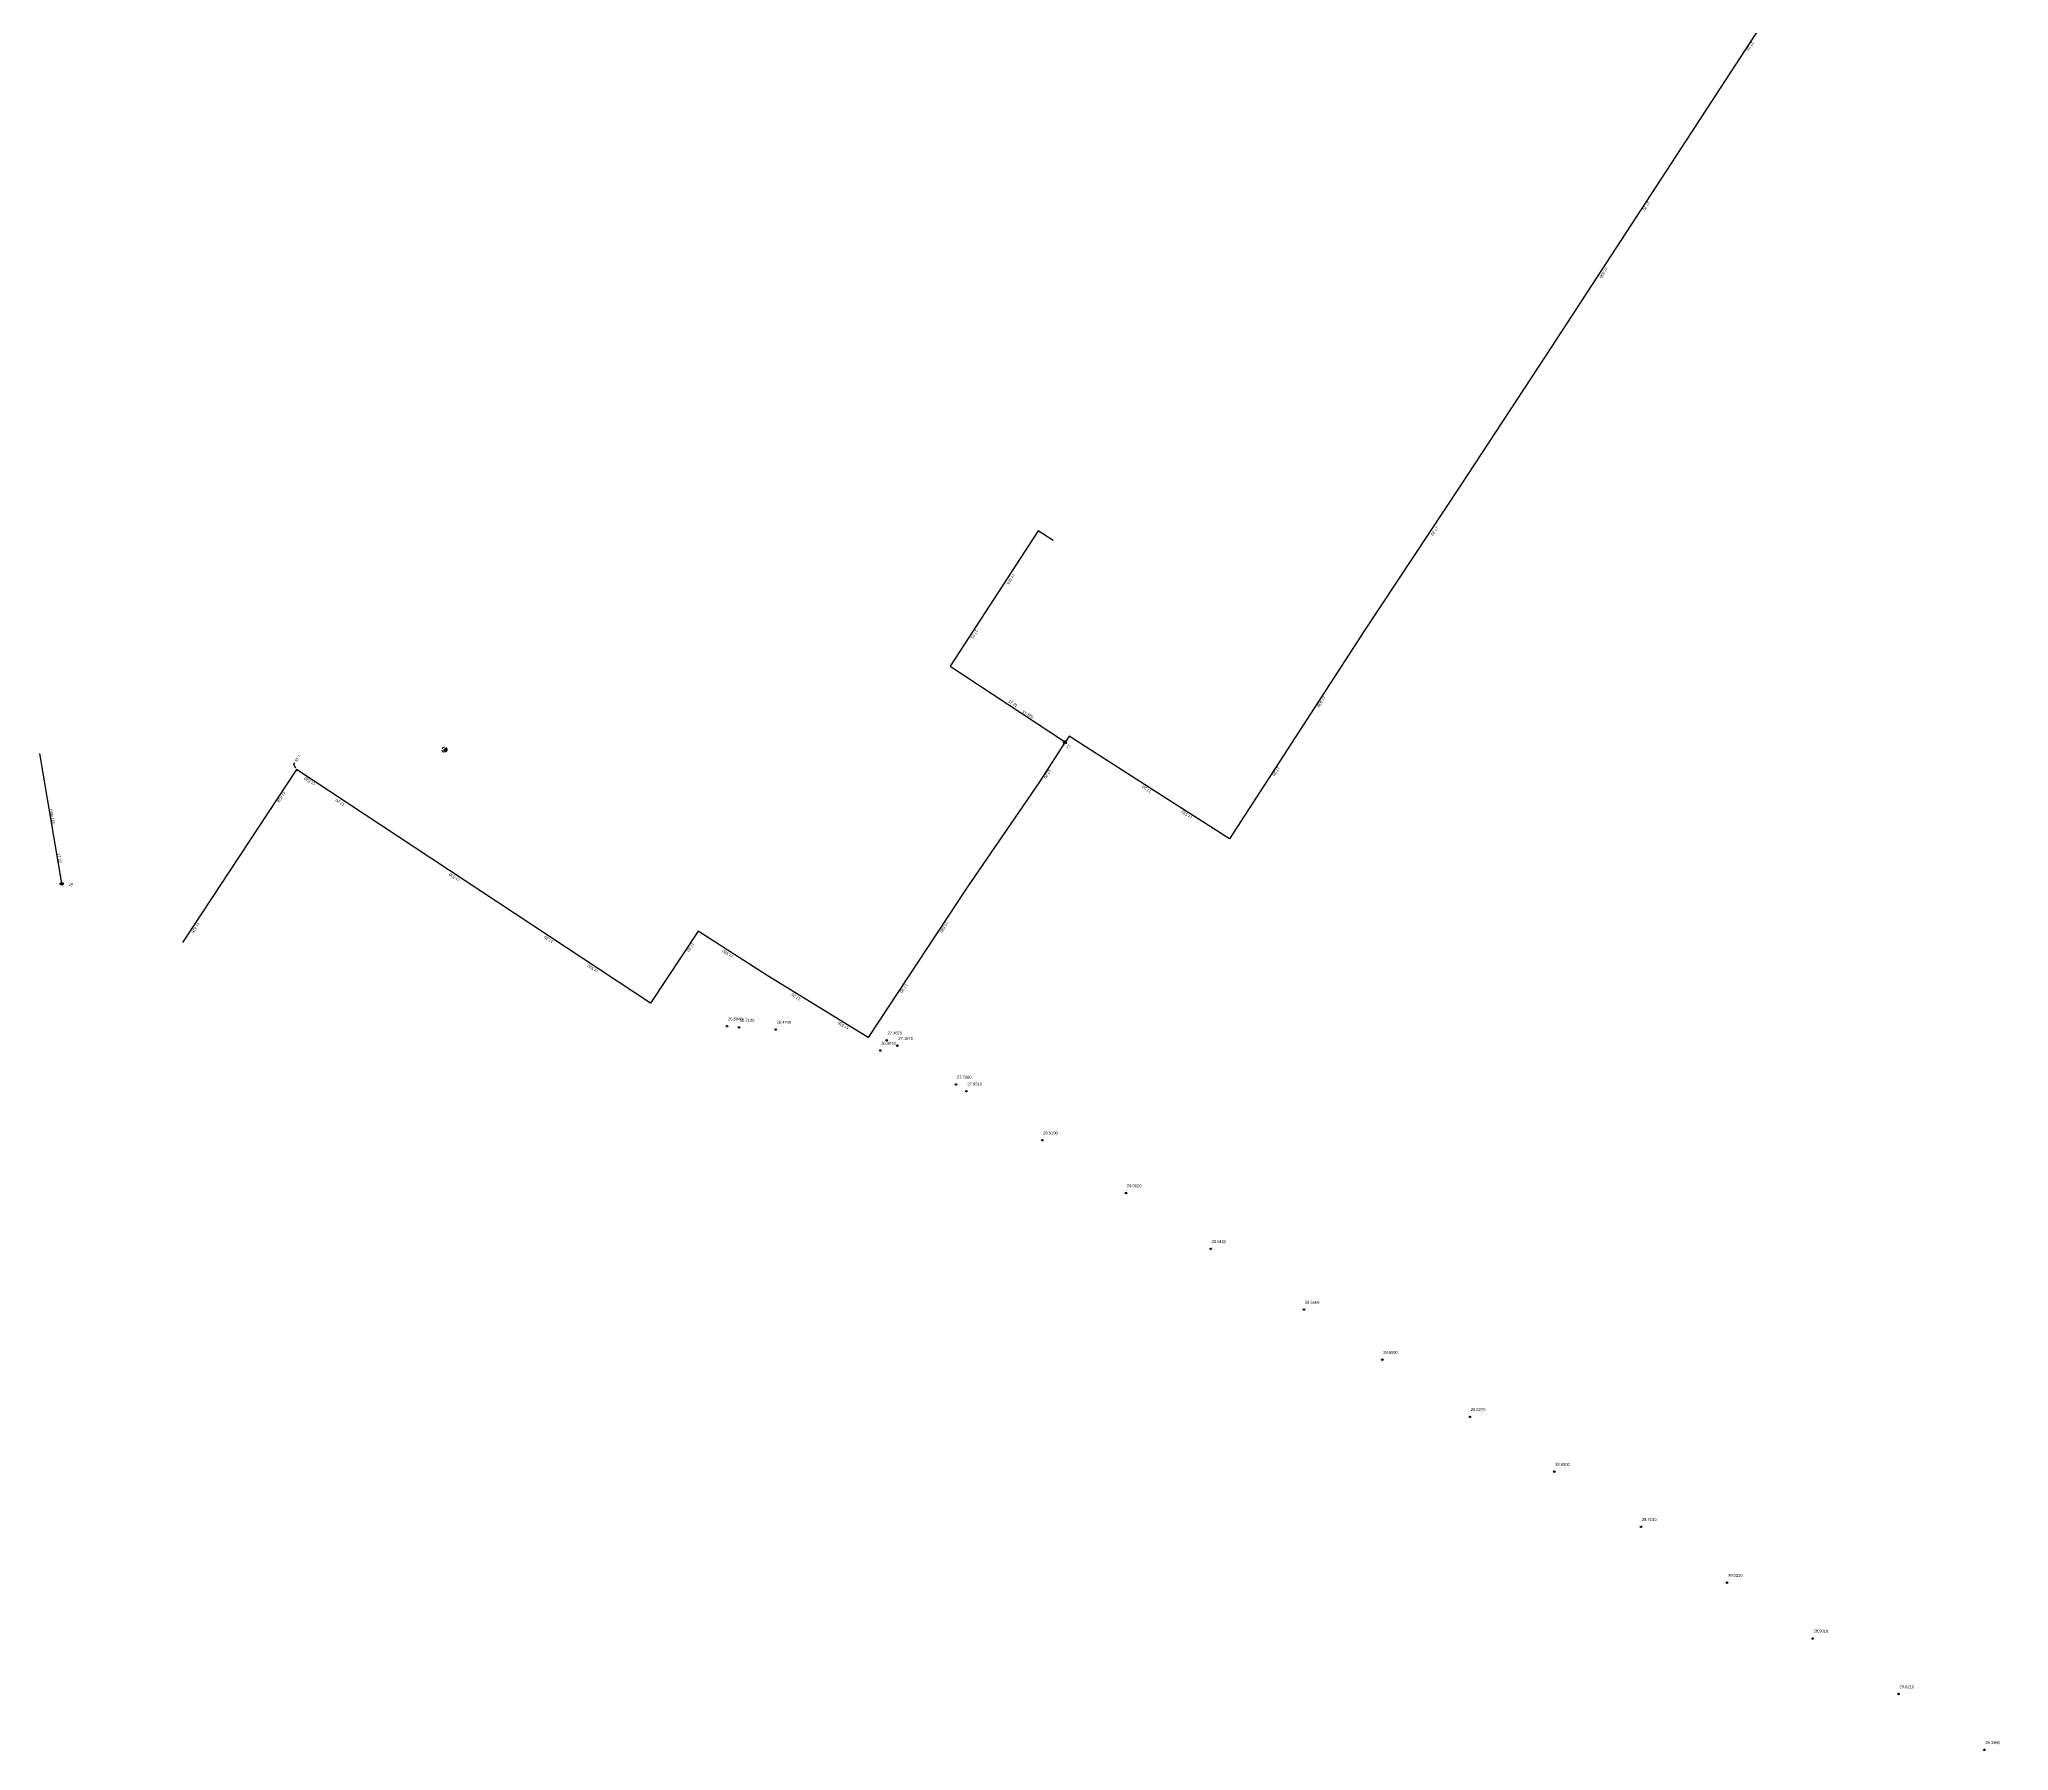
# Model space of a CAD drawing. Header units: millimetres. Extents: x 3214760 to 3224023, y 538957 to 542465.
# Drawn here: x 3221974 to 3222649, y 540356 to 540942 of the extents above; entities that cross this region are included whole.
import ezdxf
from ezdxf import colors
from ezdxf.entities.mleader import LeaderData, LeaderLine
from ezdxf.enums import TextEntityAlignment as Align
from ezdxf.math import Vec2, Vec3

# ---------------------------------------------------------------- set-up
doc = ezdxf.new("R2010")
doc.units = ezdxf.units.MM
doc.header["$PDMODE"] = 35
doc.header["$PDSIZE"] = 0.2
doc.linetypes.add('g5_02x1', pattern=[1.5, 1, -0.5])
for name, color, linetype in [('07_Объекты электропередачи', 7, 'Continuous'), ('61_Отметки высоты поверхности', 7, 'Continuous'), ('_ВХП_колодцы', 7, 'Continuous'), ('_Осветленная вода_Колодцы', 30, 'Continuous'), ('_Осветленная вода_Номер_труб', 7, 'Continuous'), ('_Осветленная вода_Подземка', 7, 'Continuous')]:
    doc.layers.add(name, color=color, linetype=linetype)
doc.layers.add('_Осветленная вода_Номер участка', color=7, linetype='Continuous', lineweight=9)
doc.layers.add('_Осветленная вода_Точки', color=7, linetype='Continuous', lineweight=9)
doc.styles.add('LIKE11', font='bm431.shx')
doc.styles.add('LIKE32', font='peteri.shx')
doc.styles.add('Line_GUGK', font='bm431.ttf')
doc.styles.add('Высотная отметка', font='', dxfattribs={"height": 0.2})
doc.styles.get('Высотная отметка').set_extended_font_data('MS Shell Dlg 2')
doc.linetypes.add('g5_122_vpr', pattern='A,1,-1,1.5,-0.4,["Впр",Line_GUGK,S=1,R=0,X=0,Y=-0.5],-3.2,1.5,-1,4,-1,4,-1,3', length=22.6)

# ---------------------------------------------------------------- blocks, each defined once
blk = doc.blocks.new('g5_117v')
h = blk.add_hatch(color=255)
h.paths.add_polyline_path([(-0.46, 0.04), (0.46, 0.04, 0.921954)])
h.paths.add_polyline_path([(0.46, -0.04), (-0.46, -0.04, 0.921954)])
at = {"color": 0}
blk.add_line((-0.5, 0), (0.5, 0), dxfattribs=at)
blk.add_circle((0, 0), 0.5, dxfattribs=at)
blk = doc.blocks.new('g5_108a')
h = blk.add_hatch(color=255)
edge = h.paths.add_edge_path()
edge.add_arc((0, 0), 0.212, 0, 360)
edge = h.paths.add_edge_path(flags=16)
edge.add_arc((0, 0), 0.0975, 0, 360)
h = blk.add_hatch(color=0)
edge = h.paths.add_edge_path()
edge.add_arc((0, 0), 0.06, 0, 360)
at = {"color": 0}
for radius in [0.25, 0.06]:
    blk.add_circle((0, 0), radius, dxfattribs=at)
blk = doc.blocks.new('g5_117')
h = blk.add_hatch(color=255)
h.paths.add_polyline_path([(-0.3, 0.35), (0.35, -0.3, 0.177899), (0.46, 0, 0.639215)])
h.paths.add_polyline_path([(-0.35, 0.3, 0.177899), (-0.46, 0, 0.639215), (0.3, -0.35)])
at = {"color": 0}
blk.add_lwpolyline([(0.35, -0.35), (-0.35, 0.35)], dxfattribs=at)
blk.add_circle((0, 0), 0.5, dxfattribs=at)
blk = doc.blocks.new('ИИ27001')
at = {"color": 0, "flags": 128}
blk.add_lwpolyline([(-1.4, -0.7), (-1.4, 0.7), (1.4, -0.7), (1.4, 0.7)], close=True, dxfattribs=at)
blk = doc.blocks.new('g5_121_7d')
blk.add_hatch(color=0).paths.add_polyline_path([(1, -0.375), (0, 0), (1, 0.375)])
at = {"color": 0}
blk.add_lwpolyline([(1, -0.375), (0, 0), (1, 0.375)], close=True, dxfattribs=at)

msp = doc.modelspace()

# ---------------------------------------------------------------- linework, layer by layer
at = {"layer": '61_Отметки высоты поверхности', "color": 1, "true_color": 0xff0000}
for p in [(3222209.85, 540604.38, 26.59), (3222213.9, 540603.96, 26.71), (3222226.53, 540603.24, 26.47), (3222262.34, 540596.04, 26.9), (3222264.51, 540599.56, 27.37), (3222268.21, 540597.71, 27.16), (3222288.26, 540584.44, 27.79), (3222291.86, 540582.11, 27.95), (3222317.83, 540565.33, 28.52), (3222346.49, 540547.25, 29), (3222375.51, 540528.11, 28.91), (3222407.42, 540507.35, 28.66), (3222434.28, 540490.18, 28.56), (3222464.3, 540470.59, 28.83), (3222493.18, 540451.84, 28.83), (3222522.89, 540432.94, 28.71), (3222552.37, 540413.8, 29.03), (3222581.71, 540394.76, 28.9), (3222581.72, 540394.66, 28.9), (3222611.11, 540375.67, 29.02), (3222640.5, 540356.55, 29.2)]:
    msp.add_point(p, dxfattribs=at)
at = {"layer": '_ВХП_колодцы', "color": 140, "linetype": 'g5_02x1', "lineweight": 20}
msp.add_circle((3222113.1, 540699.06, 54.53), 0.852, dxfattribs=at)
at = {"layer": '_Осветленная вода_Подземка', "color": 150, "linetype": 'g5_122_vpr', "lineweight": 30, "flags": 128}
for points in [[(3222648.17, 541075.73), (3222648.81, 541075.37), (3222633.65, 541053.83), (3222604.63, 541009.45), (3222492.26, 540837.07), (3222461.05, 540789.5), (3222428.19, 540739.89), (3222381.91, 540668.49), (3222360.51, 540682.2), (3222326.99, 540703.69), (3222325.58, 540701.55), (3222316.68, 540687.72), (3222291.98, 540651.81), (3222258.18, 540600.53), (3222223.59, 540621.75), (3222199.93, 540636.95), (3222183.69, 540612.27), (3222062.39, 540692.26)], [(3222321.55, 540770.7), (3222316.46, 540774.02), (3222286.23, 540727.7), (3222325.75, 540701.61)], [(3222062.39, 540692.26), (3222023.36, 540633.07)]]:
    msp.add_lwpolyline(points, dxfattribs=at)
at = {"layer": '_Осветленная вода_Подземка', "color": 150, "linetype": 'g5_122_vpr', "lineweight": 30, "elevation": 26.98, "flags": 128}
msp.add_lwpolyline([(3221974.32, 540697.73), (3221981.85, 540653.23)], dxfattribs=at)

# ---------------------------------------------------------------- block references
at = {"layer": '07_Объекты электропередачи', "color": 7, "linetype": 'Continuous', "lineweight": 20}
for p in [(3222209.85, 540604.38, 26.59), (3222213.9, 540603.96, 26.71), (3222226.53, 540603.24, 26.47), (3222262.34, 540596.04, 26.9), (3222264.51, 540599.56, 27.37), (3222268.21, 540597.71, 27.16), (3222288.26, 540584.44, 27.79), (3222291.86, 540582.11, 27.95), (3222317.83, 540565.33, 28.52), (3222346.49, 540547.25, 29), (3222375.51, 540528.11, 28.91), (3222407.42, 540507.35, 28.66), (3222434.28, 540490.18, 28.56), (3222464.3, 540470.59, 28.83), (3222493.18, 540451.84, 28.83), (3222522.89, 540432.94, 28.71), (3222552.37, 540413.8, 29.03), (3222581.72, 540394.66, 28.9), (3222611.11, 540375.67, 29.02), (3222640.5, 540356.55, 29.2)]:
    msp.add_blockref('g5_108a', p, dxfattribs=at)
at = {"layer": '_ВХП_колодцы', "color": 140, "linetype": 'Continuous', "lineweight": 20}
msp.add_blockref('g5_117v', (3222113.41, 540698.95, -0.15), dxfattribs=at)
at = {"layer": '_Осветленная вода_Колодцы', "color": 150, "linetype": 'Continuous', "lineweight": 20}
for p in [(3222325.58, 540701.55), (3221981.96, 540653.13)]:
    msp.add_blockref('g5_117', p, dxfattribs=at)
at = {"layer": '_Осветленная вода_Подземка', "color": 150, "linetype": 'Continuous', "lineweight": 30, "xscale": 0.2499999999999997, "yscale": 0.2499999999999997, "rotation": 55.67649301828109}
msp.add_blockref('ИИ27001', (3222325.37, 540701.69), dxfattribs=at)
at = {"layer": '_Осветленная вода_Подземка', "color": 150, "linetype": 'g5_122_vpr', "lineweight": 30, "xscale": 0.4999999999999999, "yscale": 0.4999999999999999, "rotation": 325.6686624513804}
msp.add_blockref('g5_121_7d', (3222062.39, 540692.26), dxfattribs=at)

# ---------------------------------------------------------------- texts
at = {"layer": '61_Отметки высоты поверхности', "color": 96, "true_color": 0x008000, "style": 'Высотная отметка'}
for s, p in [('26.5940', (3222210.17, 540606.9)), ('26.7120', (3222214.23, 540606.48, 0.12)), ('26.4740', (3222226.85, 540605.75, -0.12)), ('27.3670', (3222264.83, 540602.08, 0.77)), ('26.9010', (3222262.66, 540598.56, 0.31)), ('27.1570', (3222268.54, 540600.23, 0.56)), ('27.7880', (3222288.58, 540586.96, 1.19)), ('27.9510', (3222292.18, 540584.63, 1.36)), ('28.5190', (3222318.15, 540567.85, 1.92)), ('29.0020', (3222346.81, 540549.77, 2.41)), ('28.9150', (3222375.83, 540530.63, 2.32)), ('28.6560', (3222407.75, 540509.87, 2.06)), ('28.5590', (3222434.6, 540492.7, 1.96)), ('28.8270', (3222464.62, 540473.11, 2.23)), ('28.8300', (3222493.5, 540454.36, 2.24)), ('28.7140', (3222523.22, 540435.46, 2.12)), ('29.0310', (3222552.7, 540416.32, 2.44)), ('28.9010', (3222582.03, 540397.27, 2.31)), ('29.0210', (3222611.43, 540378.19, 2.43)), ('29.1980', (3222640.83, 540359.07, 2.6))]:
    msp.add_text(s, height=1, rotation=359.20625, dxfattribs=at).set_placement(p, align=Align.MIDDLE_LEFT)
at = {"layer": '_Осветленная вода_Колодцы', "color": 150, "linetype": 'Continuous', "lineweight": 15, "style": 'LIKE11'}
for s, p in [('11 ', (3222326.8, 540701.02)), ('91 ', (3221985.18, 540653.67)), ('91 ', (3221985.18, 540653.67))]:
    msp.add_text(s, height=1, rotation=238.01915, dxfattribs=at).set_placement(p)
at = {"layer": '_Осветленная вода_Номер участка', "color": 132, "linetype": 'g5_122_vpr', "lineweight": 15, "style": 'LIKE32'}
for s, rotation, p in [('17.20', 235.75682, (3222560.86, 540941.71)), ('17.20', 235.75682, (3222525.27, 540886.98)), ('17.20', 235.75682, (3222452.79, 540775.67)), ('17.21', 235.75682, (3222295.11, 540740.3)), ('17.21', 325.75682, (3222306.07, 540715.47)), ('17.20', 235.75682, (3222320.18, 540692.45)), ('17.20', 235.75682, (3222398.45, 540693.41)), ('17.20', 145.11168, (3222355.31, 540685.01)), ('17.20', 145.69707, (3222079.01, 540680.43)), ('17.22', 281.19452, (3221980.32, 540663.58)), ('17.20', 145.69707, (3222150.46, 540633.52)), ('17.20', 235.75682, (3222197.96, 540633.08)), ('17.20', 145.69707, (3222235.19, 540613.86)), ('17.20', 235.75682, (3222270.94, 540619.04))]:
    msp.add_text(s, height=1, rotation=rotation, dxfattribs=at).set_placement(p)
at = {"layer": '_Осветленная вода_Номер_труб', "color": 150, "linetype": 'Continuous', "lineweight": 15, "style": 'LIKE11'}
for s, p in [('2', (3222324.59, 540702.09)), ('1', (3222325.27, 540700.94)), ('3', (3222326.38, 540702.62)), ('3', (3221981.72, 540656.48)), ('2', (3221980.15, 540653.42)), ('2', (3221980.15, 540653.42)), ('1', (3221982.44, 540652.44)), ('1', (3221982.44, 540652.44))]:
    msp.add_text(s, height=0.5, rotation=236.29061, dxfattribs=at).set_placement(p)
at = {"layer": '_Осветленная вода_Подземка', "color": 150, "linetype": 'g5_122_vpr', "lineweight": 15, "style": 'LIKE32'}
for s, rotation, p in [('ст.530', 236.42041, (3222510.84, 540864.29)), ('ст.325', 236.42041, (3222307.74, 540759.36)), ('ст.530', 236.42041, (3222414.13, 540717.37)), ('ст.325', 326.42041, (3222310.95, 540711.92)), ('ст.530', 146.42041, (3222068.81, 540687.57)), ('ст.426', 234.95062, (3222057.96, 540684.74)), ('плм.160', 278.09909, (3221977.92, 540678.58)), ('ст.530', 146.42041, (3222369.21, 540676.18)), ('ст.530', 146.42041, (3222118.35, 540654.67)), ('ст.426', 234.95062, (3222028.58, 540639.96)), ('ст.530', 236.42041, (3222284.91, 540640.17)), ('ст.530', 146.42041, (3222211.94, 540628.55)), ('ст.530', 146.42041, (3222165.76, 540623.47)), ('ст.530', 146.42041, (3222251.55, 540603.92))]:
    msp.add_text(s, height=1, rotation=rotation, dxfattribs=at).set_placement(p)

# ---------------------------------------------------------------- leaders
at = {"layer": '_Осветленная вода_Точки', "color": 7, "linetype": 'Continuous', "lineweight": 20}
ml = msp.add_multileader_mtext('Standard', dxfattribs=at)
ml.set_content('т.18', color=7, style='LIKE32')
ml.set_leader_properties()
ml.build(insert=Vec2(0, 0))
ml.multileader.update_dxf_attribs({"arrow_head_size": 0.5})
ctx = ml.context
ctx.base_point, ctx.char_height, ctx.arrow_head_size, ctx.landing_gap_size, ctx.plane_origin, ctx.plane_x_axis, ctx.plane_y_axis = Vec3(3222064.05, 540698.02), 1, 0.5, 0.5, Vec3(3222063.83, 540686.85), Vec3(-0.544639, -0.838671), Vec3(0.838671, -0.544639)
ctx.text_align_type = 2
notes = []
notes.append((ctx, [(1, (1, 1, 0), (3222061.44, 540694), (0.544639, 0.838671), 0.744, [(0, [(3222062.39, 540692.26)], 0, [])])]))
ctx.mtext.insert, ctx.mtext.text_direction, ctx.mtext.rotation, ctx.mtext.alignment, ctx.mtext.line_spacing_factor, ctx.mtext.flow_direction = Vec3(3222062.54, 540694.77), Vec3(-0.544639, -0.838671), 4.13643, 3, 0.3, 5
for ctx, leaders in notes:
    for number, flags, end, landing, length, lines in leaders:
        leader = LeaderData()
        leader.index, (leader.has_last_leader_line, leader.has_dogleg_vector, leader.attachment_direction) = number, flags
        leader.last_leader_point, leader.dogleg_vector, leader.dogleg_length = Vec3(end), Vec3(landing), length
        for number, points, colour, breaks in lines:
            line = LeaderLine()
            line.index, line.vertices, line.color, line.breaks = number, Vec3.list(points), colors.encode_raw_color(colour), breaks
            leader.lines.append(line)
        ctx.leaders.append(leader)

doc.saveas('drawing.dxf')
